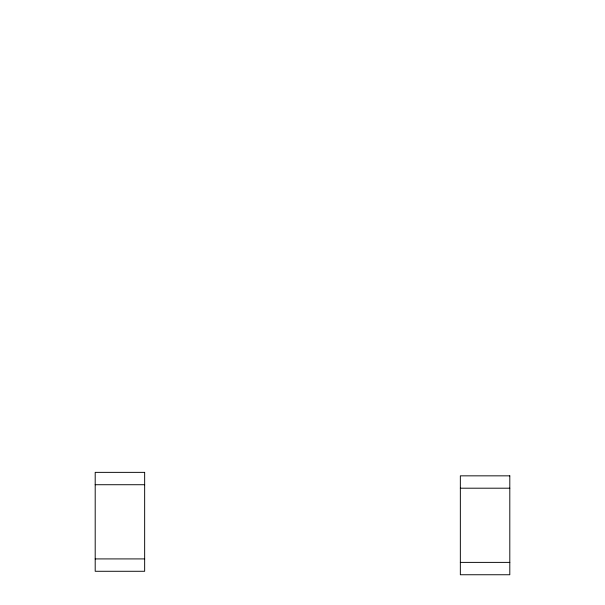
<?xml version="1.0" encoding="UTF-8"?>
<svg xmlns="http://www.w3.org/2000/svg" width="605" height="605" viewBox="0 0 605 605"><rect width="100%" height="100%" fill="white"/><g stroke="black" fill="none" stroke-linecap="round" stroke-linejoin="round"><path stroke-width="0.91" d="M95.197 484.726L144.655 484.726M460.344 488.197L509.803 488.197M95.197 558.914L144.655 558.914M460.344 562.385L509.803 562.385M144.655 472.361L95.197 472.361L95.197 571.279L144.655 571.279L144.655 472.361M509.803 475.84L460.344 475.84L460.344 574.75L509.803 574.75L509.803 475.84"/></g></svg>
